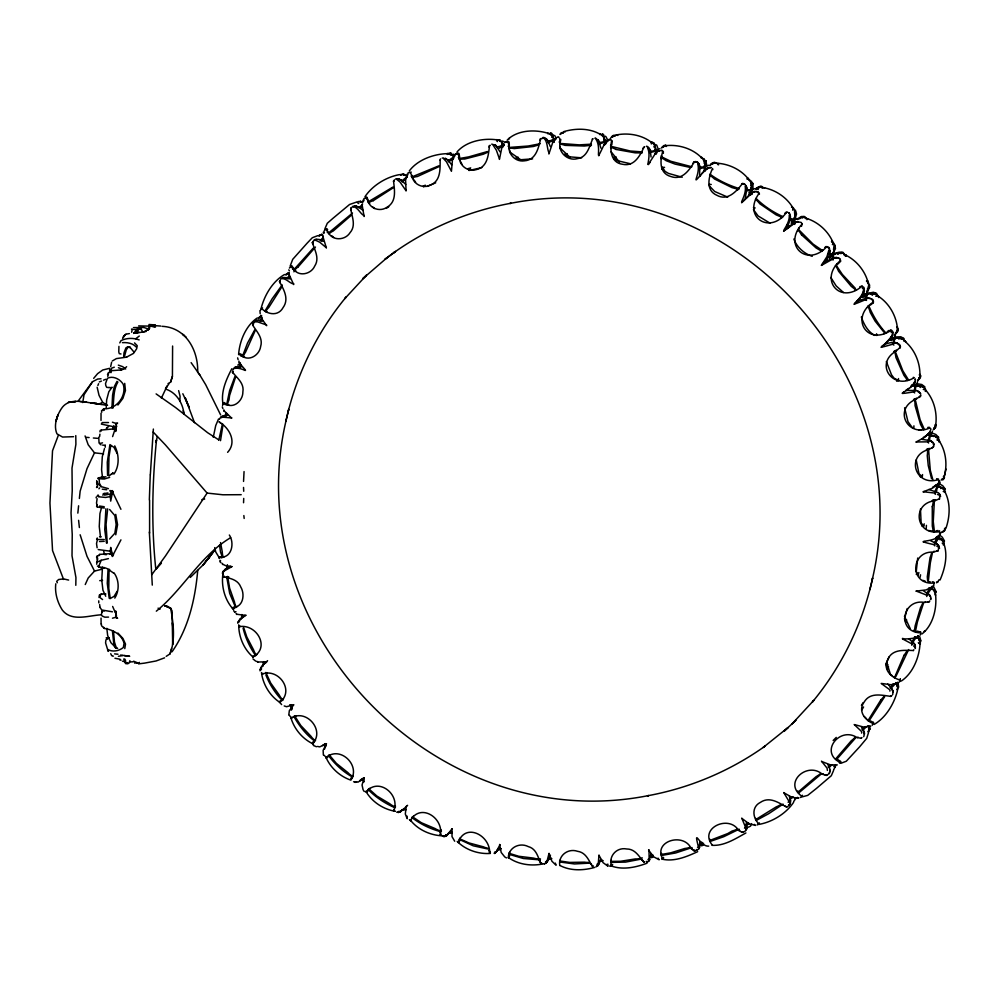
<?xml version="1.0" encoding="UTF-8"?>
<svg xmlns="http://www.w3.org/2000/svg" width="999" height="999" viewBox="0 0 999 999"><rect width="100%" height="100%" fill="white"/><g stroke="black" fill="none" stroke-linecap="round" stroke-linejoin="round"><path stroke-width="1.5" d="M220.504 440.671L222.827 425.986M172.79 636.675L172.677 644.48L172.065 610.889L170.642 608.204L164.798 605.631L170.642 608.204C173.351 622.689 175.562 639.947 170.005 653.883L166.209 656.343M793.481 222.215L791.495 223.826L791.495 220.754M699.575 176.249L699.812 166.483L698.388 163.049L696.665 161.601L697.764 162.325M227.248 404.583L228.783 404.82M915.608 631.218L913.548 630.357M407.779 174.937L408.091 172.839L411.238 172.103M783.616 231.331L787.162 227.859L789.222 222.24L790.384 218.144L789.947 214.473L788.711 212.6L789.585 213.624M123.739 658.978L125.537 663.573L127.085 663.648L127.572 662.624M149.588 500.149L149.6 533.091M288.773 715.084L289.348 710.626L293.781 704.757M291.995 709.515L291.958 705.569M489.685 852.984C490.309 835.314 465.247 822.152 458.166 842.569M75.799 585.302L75.936 577.547L72.015 555.819L72.24 534.49L71.029 512.887L72.228 490.871L72.003 468.106L75.899 444.305L75.774 435.601M699.974 845.666L698.925 848.95L699.974 841.658M105.22 447.252L105.257 445.192M259.952 310.701L260.177 313.636M98.764 437.225L99.051 443.081L100 443.568M149.35 499.85L150.25 475M833.616 258.504L833.653 257.018C832.055 254.545 835.201 252.759 837.399 253.484L838.223 254.158M112.837 553.471L99.738 554.395L99.413 555.369L97.34 555.943L97.415 559.902M806.942 219.705L807.604 218.631M867.544 289.972L868.993 284.69L868.406 282.542L867.706 283.216L868.993 284.69M920.454 509.028L921.14 522.952L923.788 525.998L924.2 523.801M443.643 158.766L446.466 161.801L451.436 171.291L452.522 159.116M499.6 844.455L501.198 852.459L504.682 856.83M913.923 425.836L913.848 427.884L912.187 427.472L907.954 421.628L904.595 407.779M109.64 371.678L109.728 369.18M440.147 160.052C440.109 169.293 440.834 181.194 430.057 185.227C422.627 188.998 412.787 183.878 411.975 175.599L410.289 172.665M106.856 427.922L108.579 426.536M110.664 366.621L111.613 362.325M937.874 485.876L943.218 488.324L945.416 491.895L943.231 491.508M243.556 502.734L243.719 498.426M243.544 481.418L244.056 471.578M263.823 662.325L264.098 664.173M894.767 336.675L894.492 334.827M324.038 231.418L324.937 229.483M168.019 383.628L170.592 382.155L172.427 376.311L172.602 346.029M407.018 817.731L407.08 816.121M751.573 184.69L751.56 181.281L750.661 182.542L751.585 186.588L749.4 195.242L749.013 192.233M934.877 492.02L936.812 486.85L938.685 487.012M150.325 474.712L153.371 429.046M238.599 354.558C239.535 341.159 245.816 325.599 257.255 317.969M326.386 247.964L322.839 236.376M406.855 177.16L406.868 174.338M828.958 249.887L826.947 256.643L821.353 265.422M919.992 644.442C919.055 657.841 912.774 673.401 901.335 681.031M932.591 487.25L937.836 484.415L938.91 482.754L938.461 479.033L936.612 478.721M936.637 551.311L938.111 550.998L938.923 546.253L936.438 543.456L930.643 540.771M933.516 429.145L934.614 427.272M928.883 489.51L938.461 492.794L939.759 494.355L939.559 499.113M118.931 346.391L118.781 351.948L119.293 353.658L120.991 353.971M611.613 866.008C608.179 856.518 616.47 846.94 626.635 848.975C635.501 848.925 639.248 856.942 644.143 862.487M113.861 425.599L113.948 429.433M793.88 223.002C793.206 220.729 795.254 217.832 797.627 219.48M97.265 484.29L97.39 482.005M106.181 408.529L106.656 399.9L108.829 391.733L112.063 387.212M102.46 567.17L101.761 580.107L102.947 590.247L105.732 596.266M746.99 826.31L746.378 829.707L746.403 822.339M926.223 528.446L926.41 525.349M97.328 486.638L96.528 487.487L97.527 487.275L96.678 480.631M928.471 448.501L930.306 470.304L933.029 480.382M312.949 244.081L312.387 242.769L313.087 241.246M324.588 749.025L325.836 745.291M837.874 264.048L840.509 261.388L840.409 259.852M863.636 292.782L863.848 290.397C863.124 296.141 858.216 300.574 854.07 304.358M55.794 583.791C54.695 592.981 57.418 602.322 62.338 610.064C71.528 621.965 88.162 615.609 100.787 614.835M509.34 145.567L509.128 142.095L508.266 141.359M548.888 154.021L552.984 141.733M393.581 181.244C394.53 190.347 396.803 201.86 386.825 207.33C380.194 212.1 369.717 208.666 367.944 200.612L365.946 198.027M459.777 840.171L459.165 842.432L458.229 842.232M122.615 338.436L125.362 334.565M559.627 138.224L560.202 141.933C557.467 151.761 567.469 161.451 577.335 158.666C587.237 157.28 589.185 146.903 592.469 139.385M291.833 718.231L291.895 717.382M829.982 771.727L829.707 768.356L827.971 764.647M900.161 348.102L900.461 346.566C897.102 340.172 885.389 342.282 881.093 347.365M790.384 218.144L790.221 215.309M649.138 859.19L649 849.724M560.339 859.952L560.002 860.988M98.988 597.489L99.388 595.029L101.648 594.318M913.211 378.246C892.332 390.122 874.35 363.499 896.078 351.111L896.165 350.012M795.129 213.686L795.566 210.29L794.517 211.463L794.829 215.572M795.841 211.663L796.515 213.986L795.117 218.918M866.745 280.769L866.682 281.631L867.781 281.019M889.872 691.121L889.972 689.909L881.168 683.416M613.898 159.266L614.073 157.18L616.221 157.043M410.402 820.691L411.276 819.817L411.388 820.491M611.088 148.526L611.063 146.778M915.396 631.693L917.369 622.077L923.438 603.384M101.049 413.161L101.011 420.442M662.587 151.96C660.014 160.926 659.303 173.339 670.816 176.498C682.005 180.682 689.073 170.367 694.093 162.375M651.048 854.083L649.025 861.113M746.827 189.148L746.216 186.301L746.827 189.148L745.067 199.263L741.62 202.785M233.591 368.631C243.232 366.034 251.935 377.61 238.861 362.45L238.986 361.126M223.014 573.101C221.004 585.926 224.6 600.124 233.616 609.64M293.681 284.59L288.811 273.851M280.357 700.749L279.558 702.597L280.182 702.534M646.803 861.275L646.715 862.199L647.851 861.85L649.887 859.615M878.933 297.49L878.396 296.478M935.588 425.899C937.586 413.074 933.99 398.876 924.974 389.36M939.572 530.756L939.759 534.715L936.875 536.925M405.519 178.459L406.081 190.959M489.11 147.228L489.26 145.704L490.259 145.292M109.678 477.372L104.271 479.033L99.251 478.746L99.338 483.129L101.174 486.613L108.404 488.661M234.403 608.291L234.34 607.255L232.43 608.578M928.371 580.806L930.331 562.837L932.354 553.171M197.727 570.392C195.255 598.713 188.599 628.159 172.053 651.773M747.19 178.509L747.302 179.196L748.189 178.309M789.222 215.11C790.396 226.436 773.276 239.023 794.205 223.539M835.339 766.97L835.551 764.997M77.835 513.124L78.596 505.806M79.371 498.476L80.145 491.158L87.013 468.631L94.48 452.847L88.187 444.742L85.077 435.926M115.747 614.373L115.872 613.236M112.425 422.19L115.934 423.439L116.384 424.525L115.634 431.481L116.408 425.449M242.432 614.972L242.557 616.97M406.231 806.318L405.307 814.01L407.18 818.718M792.669 210.14L793.518 208.079L795.266 211.938M939.347 482.055L939.497 480.706L938.823 480.744M920.216 476.785L922.302 476.685L922.552 474.562M108.591 475.512L108.966 457.018L110.777 445.641M262.687 673.451L262.587 674.35L261.825 673.314M919.092 397.502L920.491 395.754M923.326 590.671L929.907 595.392L931.068 598.189L930.993 599.462L930.369 599M96.703 564.235L97.54 558.528L96.553 557.155L97.34 555.943M140.472 329.483L138.886 328.221L136.95 329.32L135.852 332.704M752.959 188.524L752.909 183.479M224.887 416.046L226.036 413.349M704.332 170.342L704.882 163.936L704.095 158.691L703.371 160.052L704.557 162.025M866.845 298.826L867.045 297.302C865.671 294.88 868.518 292.744 870.791 293.781L872.452 295.254M932.242 581.73L933.865 582.342L933.815 585.464M99.6 436.613L99.912 434.19M939.547 537.812L942.606 540.059L944.317 543.881L942.182 543.181M943.393 543.781L943.668 541.795M109.753 445.604L107.28 462.237L107.567 475.474M123.676 356.618L123.988 352.822L125.936 347.864L127.872 346.765L128.859 347.34M222.59 405.469L222.777 404.083L223.664 404.295M590.521 146.329L590.759 144.68M129.882 660.651L129.383 662.687C127.76 665.009 125.012 662.687 125.524 660.439L124.775 659.015M934.402 543.244L936.775 538.074L938.598 537.425L939.035 536.026M705.544 166.995L704.582 167.894L704.67 170.342C687.861 190.047 701.36 174.763 697.639 163.674M366.046 791.545L367.033 792.095L368.356 790.309M101.049 618.106L101.099 623.988M663.348 153.371L663.336 151.398L661.688 150.762M227.048 413.536L225.886 416.233M917.719 558.029L916.258 571.653L918.243 574.762L918.88 572.514M792.532 207.48L791.545 206.918M124.775 648.613L125.512 644.105L122.952 638.486L117.944 633.079M933.928 500.087L932.217 500.524M82.742 402.572L84.016 394.767L92.52 381.705L97.702 379.033L101.024 378.771M489.51 145.854C488.361 155.095 487.599 167.133 476.223 169.63C468.119 172.253 459.178 165.659 459.39 157.243L458.004 154.046M560.439 141.496L560.789 139.423M929.769 587.999L931.368 588.124M790.359 803.795L790.521 800.386L789.36 796.478M223.788 415.696L222.003 416.983L223.788 415.696L227.697 415.259M363.636 781.717L363.898 780.981M930.893 432.717L929.257 435.452L927.01 435.102M115.747 534.79L117.57 524.7L115.747 514.36M651.348 143.968L651.348 141.733L652.609 142.17L655.044 146.216L655.893 150.162M112.949 408.116C113.973 399.45 113.287 389.598 117.907 382.03M97.115 498.701L96.516 503.046L97.415 506.98L104.258 508.054M703.533 843.231L703.296 844.542L701.385 845.179M934.415 499.7L933.266 521.603L934.427 531.743M266.683 325.699L261.301 318.144L260.876 315.259M920.104 577.272L920.566 574.812M895.554 333.903L897.751 328.958L897.439 326.735M102.048 612.1L102.248 611.126L104.47 610.826M222.515 423.601L218.744 440.347M502.947 145.342L502.035 144.331M260.015 670.853C260.839 661.001 275.911 661.675 257.567 662.025M131.656 332.255L132.143 329.832M560.689 134.453L560.963 133.029L559.915 134.39M509.378 853.87L509.677 852.384M611.438 141.433C609.964 150.524 610.913 162.8 622.639 164.286C634.253 166.858 639.884 155.757 643.968 147.253M286.226 419.892C236.463 630.619 436.176 837.974 648.638 795.566L647.464 795.791C689.622 788.086 730.032 771.091 764.934 746.216L763.149 747.502L788.074 727.509L784.277 731.081L795.891 720.267L792.095 723.838L813.773 700.386L812.374 702.047C842.02 666.296 862.724 623.314 872.651 577.959L869.879 589.66L870.166 588.423M872.364 579.108C922.114 368.394 722.414 161.039 509.94 203.446L511.126 203.222C468.968 210.926 428.559 227.922 393.643 252.797L395.442 251.498L385.114 259.166L395.442 251.498M261.139 308.379C264.373 295.379 272.702 281.243 284.515 274.538M897.452 690.621C894.217 703.621 885.888 717.757 874.075 724.462M119.78 342.894L120.991 340.647C126.486 337.862 133.391 337.749 139.173 339.897M325.999 757.717C339.735 745.104 360.939 765.259 350.849 780.132C339.785 776.398 330.107 767.494 325.699 756.655M870.454 305.032L873.351 302.734L873.438 301.149M790.084 804.02L788.623 804.994L788.848 805.881L790.084 804.02L790.521 800.386M213.262 437.287L215.722 425.549L218.519 419.018M440.309 835.314C444.056 818.006 420.342 802.497 410.439 820.604M711.962 169.63C708.391 178.309 705.893 190.609 716.982 195.342C727.459 201.111 736.026 191.82 741.82 184.353M789.148 801.61L783.753 792.569M108.017 569.992L107.268 583.316L109.203 598.289M239.735 626.897L239.935 626.011L238.749 626.348M662.062 169.38L662.512 167.345L664.572 167.37M744.267 184.515L742.769 183.416M325.961 757.055L325.824 757.679L327.822 757.254M179.87 400.874L180.07 396.253L178.634 390.634M559.802 865.559C558.029 855.656 567.956 847.976 577.497 851.285C586.088 852.447 588.748 860.626 592.644 866.72M835.127 246.328L835.451 248.651L831.98 255.319M661.301 159.016L661.5 157.28M829.857 250.175C831.742 260.801 808.353 272.665 832.829 258.991M870.554 721.016L873.451 722.452L872.127 725.386M944.492 475.599C947.502 463.811 945.741 450.162 938.648 440.122M238.861 367.108L240.272 364.473M894.18 343.281L894.542 341.733C893.431 339.398 895.991 336.925 898.288 338.211L898.8 338.936M944.018 477.622L945.991 469.018M288.424 410.577L288.711 409.353L285.939 421.041C295.866 375.699 316.571 332.704 346.203 296.953L344.817 298.614L366.496 275.162L362.699 278.746L386.863 257.879M607.941 864.197L607.604 865.621L607.017 864.285M929.457 588.498L926.66 593.618M598.788 155.782L599.338 154.783M834.327 248.489L835.201 245.155L834.078 246.191L833.765 250.237M929.132 428.259C906.83 437.475 893.206 408.579 916.046 399.213L916.308 398.114M540.659 138.936C538.386 147.977 536.126 160.015 524.388 160.827C515.846 162.25 507.942 154.395 509.103 145.954L508.129 142.47M832.404 244.655L833.516 242.732L834.739 246.753M940.296 534.115L940.621 532.779L939.947 532.717M263.187 662.712L263.074 666.196M914.422 631.368L915.121 625.911L920.541 607.554A18.057 10.39 -54 0 0 922.689 603.146M929.607 587.812L928.708 588.149M109.84 372.627L110.589 369.967M241.246 364.797L239.835 367.42M941.17 480.107L942.581 478.471M539.997 140.16L540.359 138.699L545.129 138.062L547.839 140.647L550.312 146.541M221.241 558.029L221.303 556.992L219.081 557.904M604.832 142.507L605.157 144.493M920.454 642.669L920.129 643.955L918.293 642.744M226.611 404.857L229.633 390.572L234.902 376.635M921.752 439.323L930.007 440.596L933.166 442.632L933.84 446.391L932.204 447.989M243.007 356.406L244.505 356.868M364.098 216.533L362.025 204.383M136.888 332.742L139.273 328.359L140.784 328.421L142.595 331.631M157.305 436.588L155.994 442.445L156.493 439.997C152.198 482.742 151.261 526.036 155.769 568.806M596.94 864.46L598.339 862.874L598.963 855.082M104.47 448.601L102.285 456.768L101.586 469.705L102.597 478.396M101.399 508.091L99.95 513.536L99.251 526.473L100.437 536.613M406.818 177.347L407.03 176.586M915.009 637.112L911.8 642.12M124.438 356.643L126.236 349.912L128.272 346.903L129.77 346.965L133.679 351.735M234.44 367.919L237.824 366.608L241.82 366.758M241.945 614.535L241.308 618.893M751.186 193.769C732.404 211.526 747.489 197.44 745.142 186.176M917.656 381.343L916.57 384.877L914.934 385.539L912.674 384.453M107.68 508.853L106.044 524.438L107.243 543.069M600.661 859.34L597.614 865.983L599.462 863.036M787.349 227.31L786.725 225.237L787.187 227.872L793.706 223.214L798.213 221.603L795.591 222.24M931.917 588.236L934.664 590.921L935.801 594.942L934.927 594.717L935.501 592.782M99.001 566.908L99.213 566.133M170.005 653.883L171.528 648.513M892.307 334.053C889.734 344.855 868.668 351.124 893.593 343.956M861.525 733.104L861.85 731.992L860.838 730.793L854.17 724.512M224.013 575.998L223.726 576.985L224.875 577.16M741.77 818.156L745.641 827.534M907.204 608.553L904.495 618.893L905.818 621.99L906.63 619.755M611.6 136.838L612.362 136.988L612.774 135.577L610.564 138.237M891.882 695.529L890.509 696.49L891.145 695.616M548.014 860.776L545.804 863.436L550.486 855.269M899.4 682.117L900.236 678.983M312.537 743.756C325.349 730.544 306.331 708.303 291.021 718.119M170.592 382.155L172.427 376.311M453.796 156.905L453.758 158.204M96.079 497.802L96.341 496.94M235.627 376.873L229.57 395.567L228.996 399.95A18.057 10.352 -32 0 0 227.597 405.169M758.541 194.106C742.719 217.27 769.917 234.79 786.176 212.837M845.728 256.281L846.053 255.245M908.89 638.761L914.809 644.343L915.321 648.488L915.346 646.266M290.135 266.121L292.719 259.328L307.18 243.119L312.312 237.737L317.794 235.652M227.397 564.71L226.373 569.205M868.468 732.866L866.72 738.336L859.527 746.94L846.278 761.25L840.796 763.336M611.8 144.78L612.225 140.871L610.589 139.785L608.541 140.297M648.251 164.648L648.838 163.511M946.016 528.071C949.924 516.645 950.698 503.059 945.054 492.07M904.02 655.332L894.455 677.784M440.634 831.243L441.108 829.807M259.715 320.891L262.225 317.445M915.059 390.959L915.584 389.423C914.747 387.2 917.057 384.403 919.33 385.901M219.443 419.318L219.83 418.181L222.702 417.157L231.905 417.969M238.549 622.402L240.197 619.118L244.792 615.334M446.603 835.713L452.01 828.845M939.135 579.695L937.936 581.518M350.774 779.32L351.111 778.321M502.022 146.791L499.438 159.403M262.312 318.818L260.639 321.353M103.646 410.402L104.233 408.703C116.521 409.39 126.723 396.191 123.289 384.415C120.28 379.245 113.224 375.449 107.455 378.259L105.519 383.566L105.807 385.577L106.718 387.387L109.128 387.537M326.748 228.933L325.836 228.921M503.359 145.492L503.933 143.868M102.897 495.304L103.471 493.693L107.942 492.932M863.536 289.822C862.137 301.061 842.232 309.39 866.158 299.425M107.767 376.386L108.416 374.625M460.389 837.686L459.577 838.835M112.6 436.588L115.447 428.084M58.304 435.402L52.522 450.774L49.95 503.109L52.547 550.574L63.599 579.47M288.748 274.525L289.223 273.276M914.572 391.783C888.935 395.804 910.951 392.132 914.622 381.743M937.861 479.782C914.884 486.55 905.606 455.169 929.07 449.438L929.47 448.389M892.706 694.555C894.043 690.496 890.434 686.775 887.749 684.078M709.74 176.473L710.164 174.788M910.526 387.137L913.648 384.353L915.284 381.069L915.259 378.921L915.459 380.232M662.662 146.603L663.423 146.89L663.973 145.479L661.4 147.815M254.245 321.528L252.535 324.113M325.799 743.805L323.264 744.842M161.388 398.089L167.083 386.076L165.522 388.623L168.843 383.991M106.319 428.846L106.868 427.472M97.877 385.502L98.601 383.716M798.076 229.683L797.564 230.931L798.426 229.395M868.368 288.324L869.692 285.127L868.443 286.076L869.043 286.688M104.271 539.535L97.427 539.51L96.528 543.568L97.128 547.802M325.362 743.631L324.325 745.242L322.49 745.491M234.877 607.055L232.617 607.604L232.792 608.553M107.505 374.6L108.304 372.727M940.071 579.982C944.817 568.943 948.039 555.856 944.03 544.143M237.7 623.164L239.822 619.48L246.054 615.172M920.416 376.935L920.878 375.849M324.975 228.646L327.285 223.277L332.879 218.381L349.575 204.483L356.443 202.123M833.628 770.354L831.305 775.724L816.483 788.398L807.704 795.379L802.16 796.877M919.292 643.643L920.091 641.808L918.443 638.411L920.566 640.784L919.18 640.734L919.567 639.872M869.255 286.076L869.742 287.213L868.393 289.698M508.304 857.691C508.479 847.764 519.38 842.12 528.209 846.565C536.463 848.763 537.924 857.117 540.821 863.511M260.514 310.227L261.064 308.991L261.813 309.378M897.514 690.022L898.064 688.786M97.265 495.941L98.077 494.98L98.689 495.891M98.938 555.119L99.738 554.395M793.456 219.48L791.495 223.826M827.409 770.441L827.072 768.131L821.465 761.151M287.025 278.371L288.936 275.974M289.797 276.561L287.887 278.946M929.058 440.884L929.732 439.385C929.182 437.287 931.28 434.215 933.478 435.864L933.678 436.538M748.126 178.846L751.498 182.892M932.467 431.131L931.13 434.765L929.532 435.327L927.609 434.14M887.474 669.093L888.523 666.77M85.252 584.527L88.212 577.984L94.518 571.091L102.31 569.143M111.451 551.261L109.977 554.195M936.762 486.151L934.614 486.001M242.357 356.556L247.527 343.094L254.658 329.995M801.423 224.812C783.029 245.742 807.117 267.233 826.273 247.228M255.344 330.332L245.529 352.185A18.057 9.803 -24.5 0 0 243.294 357.018M293.906 271.828L294.505 270.529A18.057 8.766 -9.8 0 1 298.226 266.833M887.761 664.485L886.712 666.708L886.113 663.773L889.222 656.73M868.843 721.228L884.664 696.703M890.121 687.762L893.506 683.691M502.959 146.066L502.984 146.841M895.791 676.673L908.665 649.562M262.737 320.991L258.791 320.267L255.232 321.079M929.782 600.899L929.32 601.86L927.796 601.947M892.831 690.384L893.069 691.932L891.945 688.835M931.48 587.487L931.867 586.663M900.299 679.12L899.587 680.606L900.224 681.018M880.793 700.012L867.981 720.641M115.497 612.025L115.347 612.724L112.637 606.443M545.491 862.062L547.152 860.713L549.05 853.321M914.747 382.979L915.171 382.118L913.648 384.353M230.344 566.233L225.212 569.28L222.627 573.201L222.814 574.487M114.785 598.114C119.543 590.621 119.268 579.832 113.898 572.727M395.379 805.631L394.955 807.067M555.157 138.873L556.093 138.774L555.619 138.062L554.37 140.434L556.68 137.625M920.391 396.653L920.828 395.129M932.254 589.597L931.23 588.598L927.646 593.943M827.771 774.762L826.235 775.399L824.924 774.774M120.941 539.847L112.225 556.543M232.992 369.593L233.554 368.519M863.71 736.7C865.184 733.666 863.473 729.944 861.513 727.459M322.727 237.1L323.339 235.939M916.158 384.028L914.759 385.764L911.75 384.84M939.247 531.73C915.509 535.701 911.325 503.259 934.914 500.724L935.439 499.725M642.994 148.202L644.667 146.641M801.51 226.286L802.185 223.739M447.939 834.465L445.791 835.114L445.054 836.475L450.549 831.705M934.564 428.446L934.365 427.747L935.801 427.247L933.366 429.732L935.951 425.811L935.763 424.525M231.805 368.756C226.311 379.37 220.754 391.533 222.964 403.721M258.991 318.406L259.965 316.621L261.276 316.646L260.714 315.721L261.75 315.821M897.502 330.906L898.326 329.395L897.015 330.207L896.602 332.392M364.96 196.716C372.402 185.564 386.238 176.923 399.65 174.6M793.631 802.284C786.201 813.436 772.352 822.065 758.953 824.4M323.139 238.861L321.016 241.084M940.121 482.28L938.523 485.951L936.975 486.426L935.401 485.202M279.595 702.459C295.142 690.921 278.596 667.594 261.863 674.15M824.987 261.988L832.192 258.391L836.925 257.505M878.483 297.452L878.995 296.553M320.254 240.384L323.339 237.375M138.624 663.686L139.361 662.387M935.888 492.057L936.725 490.609C936.438 488.648 938.398 485.339 940.471 487.075L940.783 488.598M413.461 816.183L412.425 817.194M289.385 268.032L291.733 265.934L293.669 268.232M237.799 365.072L240.497 363.261L239.847 362.525M920.104 635.139L920.778 633.94M869.192 730.981L868.518 732.167L867.819 731.693L869.105 730.132L868.481 726.46L869.804 729.158L868.543 728.845L869.155 728.121M113.874 474.15C119.668 466.071 119.131 454.495 114.748 445.879M508.691 139.398L509.552 137.899M108.416 558.628L101.199 560.289L99.076 565.471L99.276 567.082L104.283 567.582L109.703 569.555M112.675 555.719L110.277 551.723L110.714 547.415L112.587 555.856L113.249 555.144M895.628 682.592L897.577 685.913L897.839 687.886L896.777 689.622M787.699 806.405L787.349 807.017L784.939 806.131M862.075 729.62L865.159 726.598M97.278 505.144L96.603 506.481L97.415 506.98M829.669 249.25L828.708 247.252L829.445 248.364M298.214 266.82L315.459 247.053M153.172 432.03L165.359 444.855L207.105 493.081L165.459 555.981L151.711 574.8M260.826 670.054L261.563 668.793L260.252 669.617L261.975 666.62M831.805 253.946L829.27 257.954L833.366 255.557M861.613 710.277L863.586 706.967M839.734 261.189C819.13 279.52 839.547 304.508 861.25 286.825M499.35 848.026L494.605 853.533L495.167 852.122L497.177 851.198M561.588 133.354L562.175 132.368M596.403 866.645L596.99 865.671M117.195 591.233L114.073 596.353L109.94 598.688M737.387 190.097L738.748 188.786M313.211 743.83L312.587 743.943L313.074 741.957M604.707 144.493L607.442 140.597L607.767 141.309L606.843 141.321M913.336 650.649L913.885 649.775M281.568 287.312L268.756 307.505A18.057 9.278 -17.1 0 0 265.759 311.825M282.18 284.902L272.09 298.888L264.885 311.251M861.413 705.369L863.136 702.647M148.064 330.344L149.875 327.822L148.539 327.185M222.315 573.039L225.212 569.28M933.216 583.091C909.515 584.74 910.439 550.774 933.453 552.122L934.077 551.173M596.228 139.673C602.235 149.538 593.418 166.808 604.445 143.993M788.136 802.347L788.773 801.385M937.586 485.539L938.136 484.715M915.633 636.962L916.97 637.025M862.399 288.624L863.598 287.063L864.16 288.299M291.034 709.04L292.158 707.379M294.393 269.83L295.766 270.741L294.717 270.192M115.297 428.496L116.733 426.398M360.839 207.73L361.675 206.493M409.278 170.979C417.42 159.94 433.116 154.208 446.541 153.671M355.956 781.992L358.241 782.042L364.235 777.784M358.691 207.73L362.025 204.982M915.908 442.095L925.024 437.15L930.007 431.868M935.414 543.431L938.61 537.986L940.134 538.523L940.134 539.922M361.825 205.145L362.612 204.033M494.105 853.183L495.916 852.409L500.012 844.654M662.037 147.74L665.272 145.08M692.944 163.087L695.391 161.451M919.505 378.496L920.504 377.085L919.117 377.759L918.381 379.895L920.391 375.599L920.067 374.4L919.23 374.887M699.837 176.386L700.674 175.225M836.338 759.764L855.594 737.924M695.554 850.599L695.154 851.16L693.106 849.749M698.551 849L696.827 850.386L696.827 849.462M352.422 776.548L353.296 775.349M233.491 373.326L232.567 372.39L233.204 371.516M116.446 615.871L115.672 610.963L116.433 617.095L112.475 618.194M828.221 766.832L830.531 764.809M884.802 344.081L892.744 335.377L893.019 333.416L890.421 329.907L891.795 330.369M822.464 250.274L821.752 250.549M78.309 400.861L92.52 381.705M258.354 317.994L259.965 316.621M756.031 191.433L758.179 191.895C753.558 190.397 749.387 194.68 746.44 197.852M287.287 273.476L286.089 275.075L285.452 274.575L289.211 272.952L288.124 272.627L288.599 273.676M117.894 405.045L122.902 398.376L125.449 390.559L124.713 383.366M701.76 173.689L708.179 167.557L705.906 169.006M254.383 321.79L257.692 321.903L266.596 324.975M872.676 302.497C850.211 317.894 866.545 345.804 890.409 330.806M742.919 832.417L745.554 830.806L746.89 828.096M555.919 138.249L554.657 139.872L550.973 133.391L550.649 134.815L552.584 136.189M326.173 744.642L325.324 746.99M133.704 333.429L136.95 329.32M282.542 277.934L286.189 277.622L290.047 278.908M214.885 549.937L203.247 564.785L190.285 577.422M363.773 779.545L359.802 780.818M864.397 732.604L864.46 734.178L863.735 730.918M612.362 136.988L614.035 135.04M710.077 165.459L711.962 163.361L714.784 162.225M240.197 619.118L238.074 621.927L239.473 621.241M227.622 452.335C237.275 441.87 229.295 427.772 219.056 421.853M655.319 153.933L658.628 150.499L658.828 151.211L657.904 151.086M829.432 257.754L829.482 257.792M833.641 769.53L834.502 768.468M605.132 142.395L605.794 141.596M252.772 325.262L253.459 324.438M655.332 153.584C641.47 175.112 652.547 158.554 647.639 148.077M861.275 738.311L861.962 737.487M863.71 295.005L862.025 296.94L865.109 297.04M929.869 432.992L930.469 432.28L929.782 432.067L928.633 434.19L923.288 437.437M938.66 441.845L939.722 441.183M369.83 788.298L368.656 789.123M93.656 378.371L97.615 373.651L102.722 370.005L109.69 368.306M457.03 151.948C466.071 141.396 482.817 138.012 496.166 139.748M113.511 554.77L112.587 555.856L110.377 551.211L98.227 549.562M293.781 283.791C290.135 283.991 286.338 278.084 281.706 278.609M364.285 215.647C360.864 214.81 358.304 207.742 353.671 206.731M789.622 225.974L787.387 228.559M781.031 217.982L782.529 216.845M401.586 181.044L407.018 176.811L406.443 176.236M116.433 617.095L115.984 617.619L117.632 618.269L116.096 617.457M396.803 179.458L399.95 181.968L405.819 190.422L406.231 189.935M549.35 153.022C547.065 151.099 547.927 142.045 544.368 138.686M156.331 568.955L161.413 563.149M825.823 261.426L824.712 262.312L825.649 261.251M744.505 828.183L745.266 827.309M108.791 372.677L111.663 370.691L121.491 369.905M149.8 326.136L150.936 324.862L155.082 324.937M225.287 404.77L225.712 403.783L223.089 403.359M102.248 611.126L101.324 614.622L102.273 616.083L104.833 617.182L108.529 617.107M252.697 657.092C270.816 647.864 256.593 623.351 239.048 626.698M405.319 179.221L406.243 178.197M832.042 764.685L828.883 767.632M934.327 583.004L933.865 582.342M109.615 538.998L114.848 533.254L116.159 524.562L114.835 515.546L109.615 509.49M896.128 333.441L897.876 331.293L897.626 330.07M656.443 150.749L655.481 151.661L655.719 153.883M611.975 137.188L615.396 135.265M919.892 632.829C896.228 631.318 902.596 598.264 924.674 602.459L925.424 601.648M223.951 570.491L222.777 571.765L231.955 566.62M222.54 564.135L225.724 565.696L231.78 566.57M399.975 812.224L406.506 806.418M280.257 282.979L279.558 281.793L280.332 280.969M98.926 488.773L99.713 487.924M263.024 665.109L267.582 660.664M891.208 332.592L892.631 331.256L893.056 332.542M748.988 823.813L746.39 825.374M830.107 770.104L829.57 773.114L828.833 774.05L828.521 773.251M648.413 164.136L650.012 162.537M324.388 232.692L323.726 233.379L323.251 232.317M834.202 766.308L834.852 765.634L835.326 766.695L834.202 766.308L834.54 767.594M894.38 337.5L893.418 338.411L890.746 338.361M899.562 347.864L896.078 351.111M658.828 151.211L661.875 150.137M826.235 775.399L826.997 774.612M123.139 336.95L125.899 334.166L123.789 336.238M663.423 146.89L665.409 145.379L666.683 145.617L666.246 146.466L664.472 145.829M314.623 240.572L315.871 239.323M751.173 193.394L749.4 195.242L750.998 193.694M320.604 234.865L319.18 236.276L318.644 235.702L319.717 234.877L321.865 235.24L322.565 234.615L321.528 234.116L321.865 235.24M835.564 759.065L851.335 740.696A18.057 11.963 -30.1 0 0 855.007 737.399M293.743 269.83L313.199 248.177M833.154 740.484L836.275 737.412M507.23 140.022C517.182 130.045 534.615 129.233 547.514 133.129M544.542 863.973L545.354 863.173M943.68 478.384L944.492 477.584M323.364 755.019L323.127 750.361L326.498 743.693M280.644 279.108L281.518 278.259M798.526 793.081L820.816 774.362M793.656 801.36L794.655 800.399M606.293 142.358L607.779 140.921M805.394 218.619L806.093 217.957L804.994 217.233M938.236 483.466L932.679 488.099L923.026 491.883M448.039 160.901L453.633 156.993L453.022 156.194M827.222 259.927L824.712 262.312M912.724 642.582L914.997 639.01L918.718 636.276M793.181 796.865L789.797 799.537M352.497 213.049L328.321 233.179M902.472 393.469L904.02 391.883M351.298 215.26L333.291 230.956A18.044 8.292 -2.6 0 0 329.008 233.966M405.519 179.271L402.135 181.93M792.007 223.301L794.53 220.966M862.587 296.453L863.66 295.442M889.659 339.56L890.733 338.549M104.233 408.703L101.486 410.851L101.861 412.137M829.819 257.43C833.291 254.083 838.473 250.961 843.443 252.522M406.181 806.767L407.592 805.306M245.542 615.471L236.588 614.21M891.008 338.336L889.098 340.035L892.082 340.534M745.966 824.425L748.563 822.864M929.782 432.067L930.956 429.058L929.282 427.272L927.759 427.447M112.288 360.989L116.408 358.591L126.723 357.142M126.623 366.72L124.201 368.931L120.517 370.204M312.387 242.769L313.199 242.033M702.222 843.306L699.525 844.617M784.802 213.199L787.562 212.138M404.333 808.666L398.214 812.624L399.088 811.35L396.728 812.237M498.963 148.351L502.684 146.116M747.364 179.071L748.139 178.409M756.305 188.499L758.491 186.813L761.625 186.214M373.301 200.649L393.381 187.687M596.353 866.533L598.663 864.622M912.374 644.13L902.447 638.861L902.859 638.336M919.842 396.366L916.046 399.213M454.682 841.22L452.01 836.625L452.01 828.671M156.319 611.176C183.416 589.073 200.112 555.831 230.619 537.687M452.235 159.865L453.246 159.028M697.502 847.352L698.351 846.653C693.356 826.435 699.737 846.965 708.678 846.128M857.117 300.836L859.802 298.726M867.344 307.455L868.556 306.193M148.926 328.971L143.294 332.13M937.836 484.415L938.561 483.828L937.874 483.479M497.127 147.677L498.464 146.628C500.087 146.503 503.796 144.818 502.222 143.107L501.748 143.344M135.764 338.711L139.286 336.039M890.983 688.348L895.229 683.953M361.213 201.623L360.227 200.949L360.477 202.21L362.849 202.36L358.379 201.486L357.155 202.123M794.667 798.251L795.404 797.664L795.704 798.763L794.667 798.251L794.817 799.562M282.33 699.75L283.504 698.838M924.063 491.383L923.551 491.77L935.489 493.144M924.075 541.446L923.039 541.858M922.002 633.928C932.991 625.362 936.95 608.678 935.626 595.279M821.865 761.563L830.444 764.872L837.299 764.909M866.545 726.498L862.849 730.319M917.519 380.482L919.717 378.633L919.542 377.485M106.156 637.837L109.191 637.936L107.368 638.024L105.882 640.097L105.582 642.906L107.517 649.213C112.238 652.434 119.168 651.011 123.352 647.477L124.063 643.294C121.841 634.427 112.75 629.67 104.283 628.421L101.536 625.774L101.349 623.875M712.075 163.486L712.799 163.898L713.523 162.537L710.639 164.548L713.973 163.024M925.386 391.009L926.16 390.422M741.77 832.142L743.318 831.905M652.921 855.843L650.162 856.88M363.211 210.477L358.117 206.818L354.47 206.056M942.469 479.158L943.905 478.808L942.594 479.932L944.28 477.422L944.305 476.186L943.381 476.448M313.836 240.222L314.797 239.51M363.349 778.134L359.927 780.456M111.189 474.35L113.199 472.877L109.016 475.911M797.577 218.806L801.51 216.496L804.769 216.533M266.021 672.789L267.108 672.664M939.097 535.439C933.59 543.631 910.276 539.135 934.327 544.742L935.052 544.667M241.059 356.281L241.77 355.769C249.088 361.875 259.515 355.007 260.639 346.528C263.299 337.874 256.631 331.556 252.622 325.05M887.174 331.705L888.948 330.444M709.24 167.482L711.375 167.595L707.317 167.957M885.064 333.291L883.74 333.616M292.145 705.306L291.046 706.855L291.233 710.152M943.218 531.718L944.629 530.719L941.62 532.467L945.216 529.482L945.429 528.246L944.505 528.421M150.936 324.862L149.151 326.111L138.624 325.911M824.799 247.365L827.647 246.628M290.709 705.119L289.947 705.331M797.851 792.282L816.245 776.548A18.057 12.438 -21.7 0 0 820.316 773.763M843.843 254.782L844.63 254.245L843.668 253.359M117.02 381.343L114.161 386.925L112.587 395.142L111.925 408.079M386.313 208.391L388.748 206.743M854.982 290.459L856.555 289.66M116.046 424.088L117.595 423.052L115.934 423.439L116.384 424.525M889.26 339.935L895.766 338.411M906.068 390.159L908.828 388.336M394.33 180.632L393.419 181.231L394.43 179.895M694.005 850.711L694.917 850.112M937.674 536.813L935.776 537.624M756.168 820.491L768.718 813.686L783.079 804.12M294.593 716.658L295.866 715.821M232.73 370.854L232.567 372.39M755.768 189.011L760.364 186.388L759.502 187.662L757.304 187.999M915.946 591.133L926.073 589.922L932.529 586.688M924.075 631.468L925.336 630.644M368.594 202.223L369.68 203.471M547.839 141.671L549.263 140.759C551.036 140.859 554.657 139.186 553.021 137.238L551.635 137.213M933.178 447.04L929.07 449.438M164.61 657.829L156.119 660.963L144.493 663.136L139.248 663.786L136.975 662.774M650.012 855.868L652.772 854.832M501.648 147.552L502.797 146.841M231.418 417.869L223.876 410.639M706.768 169.181L708.516 168.107M745.916 832.966C735.464 838.685 724.412 846.041 712.05 845.329M717.919 163.361L717.532 164.535M392.969 187.038L367.944 202.01M944.355 530.119L945.354 529.545M400.624 175.337L402.397 174.326L405.856 175.612L403.409 173.801L403.521 175.112L404.358 174.663M110.315 494.98L111.339 494.505M647.951 859.54L648.938 858.978M439.985 159.99L440.509 158.866M893.655 352.085L895.092 351.273M915.171 636.912L914.497 636.887M452.897 159.016L448.464 161.838M752.572 192.47L755.019 191.421L754.07 191.633M439.16 166.546L417.407 176.511A18.057 7.48 11.6 0 0 412.225 177.922M127.01 356.893L133.516 353.384L136.663 348.763L137.238 345.704L134.528 342.894M751.648 823.626L750.486 826.173L748.276 827.234M791.595 207.38L792.494 206.893M366.084 792.107C378.234 776.648 400.611 794.467 393.731 810.838M280.082 280.232L279.558 281.793M220.604 417.033L222.14 416.221M257.193 654.208L256.156 655.207M936.438 582.792L937.974 581.98L936.587 582.03M456.943 153.147L455.282 154.47L457.205 153.834M701.635 845.866L702.859 845.229M800.199 797.527L801.423 796.89M599.138 142.994L600.636 142.233C602.547 142.582 605.993 140.847 604.383 138.699L603.758 138.649M603.159 860.601L599.313 861.912M875.736 296.241L877.834 295.467L876.96 294.443M895.604 684.003L895.479 683.141M939.235 498.838L934.914 500.724M837.986 759.702L840.621 761.488L839.397 762.724L839.934 763.311M644.842 861.7L643.893 862.162L643.169 861.113M859.789 286.688L862.362 286.114M234.553 612.362L235.964 611.688M697.677 851.672C686.825 856.655 674.537 861.875 662.424 859.24M353.446 206.119L352.347 206.643L353.059 207.118M96.566 562.35L101.199 560.289M862.025 296.94L866.433 295.13M592.382 866.308L593.331 865.883M755.619 819.617L776.248 806.867A18.057 12.875 -12.8 0 0 780.631 804.62M405.731 184.428L401.123 180.07L397.652 178.796M606.743 140.347L607.829 139.885M551.848 858.653L548.001 859.615M552.572 142.445L553.808 141.92M739.235 829.158L723.738 836.712L710.127 841.445M99.313 381.943L101.423 381.069M103.521 380.194L105.619 379.308M839.859 762.349C819.155 751.748 839.972 726.148 857.067 737.587L858.129 737.15M438.848 165.846L411.788 176.973M425.374 185.202L423.089 186.139L423.651 186.825M435.701 182.817L426.973 186.426M451.098 154.283L450.237 153.247L450.224 154.633L452.51 155.444L448.339 153.297L447.04 153.571L447.315 154.42L449.175 153.684M752.934 189.66L751.123 190.909L751.698 194.256M905.968 341.87L904.944 340.796L904.07 341.159L903.271 339.31L897.814 338.162M400.249 174.575L402.397 174.326M236.076 366.92L234.503 367.545L235.901 367.582M443.793 836.787L444.88 836.363M757.067 824.937L758.328 824.437L757.966 823.676M649.999 151.623L651.535 151.011C653.571 151.648 656.805 149.763 655.282 147.477L653.746 146.791M499.987 849.799L497.29 850.037M790.384 797.389L791.732 796.852M658.603 149.201L659.964 148.664M763.998 188.087L764.622 187.837M487.724 152.26L483.229 154.246L464.71 159.041A18.057 7.168 18.7 0 0 459.265 159.565M350.849 207.817L351.473 207.58L350.986 210.402M98.664 404.033L102.747 402.46L107.567 405.307M394.58 810.926L393.569 810.114L394.48 810.052M913.486 399.775L915.022 399.188M937.874 550.686L933.453 552.122M97.29 537.986L96.616 539.06L97.427 539.51M700.424 168.606L704.133 167.457L704.62 165.422M647.027 863.211C635.789 867.407 622.652 870.279 611.076 865.871M801.985 217.17L802.572 217.794L803.558 216.583L800.324 217.782L803.97 217.282M355.02 782.429L356.593 781.842M114.286 367.182L111.488 368.219L111.114 372.615M507.055 141.334L505.269 142.395L507.23 142.02M651.523 857.679L652.784 857.217M103.471 493.693L104.745 493.494M896.602 381.168L898.551 380.482L898.488 378.559M363.474 779.707L360.964 779.52M395.442 179.108L396.578 178.709M906.28 380.207L908.091 379.982M235.951 606.98L237.362 606.505M258.791 320.267L255.369 320.754L256.993 320.304M871.19 298.701L873.026 300C868.631 296.191 862.487 299.65 857.741 301.011M541.52 862.686L540.534 863.011L540.159 861.887M743.169 183.516L741.62 183.766M292.582 269.268L293.469 268.981C298.664 277.06 311.114 274.325 314.697 266.096C319.867 258.279 314.61 250.162 312.412 242.595M897.939 683.116L891.083 684.727L881.792 683.491M444.605 835.988L442.395 835.951M469.13 170.579L468.419 168.594L470.704 167.882M220.417 556.618L218.868 557.767M931.992 586.351L933.203 585.976M603.983 144.705L605.257 144.318M867.12 293.556L873.388 292.245L876.772 293.481M709.165 165.222L705.544 166.134L704.807 167.72L705.781 169.992M146.129 331.481L135.814 333.142M368.219 200.312L366.895 197.377L363.923 198.614L363.923 200.762M699.362 167.37L700.923 166.92C703.084 167.832 706.056 165.747 704.67 163.386L703.983 163.024M831.543 241.596L832.592 241.283M837.137 253.734L842.269 252.485L841.195 253.559L838.91 253.234M446.341 158.754L444.892 158.279L447.777 159.902L451.723 164.86M692.057 847.552L675.711 852.959L661.363 855.506M801.56 796.028C782.866 782.704 807.429 761.113 822.327 774.237L823.438 773.925M563.598 131.668C575.187 128.297 588.761 127.909 599.55 133.928M595.004 867.332C583.841 870.554 570.741 871.14 560.239 865.621M540.184 143.731L528.221 146.016L510.214 147.365M487.512 151.511L468.618 156.905L458.966 158.566M931.68 587.262L932.629 587.012M451.873 833.079L448.201 833.353M657.517 149.575L656.243 149.825L655.606 151.373L656.68 153.309M498.676 139.985L496.54 139.61L496.728 140.497L498.676 139.985L501.748 142.183L504.195 145.517M291.358 704.745L289.897 704.794M640.234 859.29L625.611 862.1L610.839 862.387M592.22 139.061L593.169 138.824M481.805 167.607L471.403 169.98L468.419 168.594M538.061 145.105L533.366 146.491L514.26 148.576A18.057 6.906 25.8 0 0 508.678 148.214M553.995 140.534L554.045 142.37M929.17 601.598L924.674 602.459M709.715 840.496L727.771 833.541L732.142 831.006A18.057 13.249 -3.7 0 0 736.763 829.345M500.511 140.884L499.587 141.109L499.787 139.685L501.748 142.183M490.422 852.159L489.423 852.397L489.285 851.235M923.301 389.51L925.536 389.323L924.974 388.087M698.938 847.552L699.612 847.389M518.294 157.28L516.008 157.817L518.993 159.865L532.629 158.853M412.4 177.235L413.311 178.659M926.435 449.587L928.046 448.963M234.503 607.355C243.581 605.819 244.867 593.743 240.784 587.037C237.812 579.432 229.845 578.321 223.139 576.698M110.864 493.868L104.583 495.129M895.604 338.236L893.993 338.886L893.256 343.668M201.873 499.65L204.683 499.05M916.433 441.945L928.633 441.858M557.292 137.113L558.641 136.838L558.691 137.512M842.594 253.271L840.646 252.884M700.574 842.594L701.935 842.319M870.616 726.298L863.673 727.06L854.782 724.675M898.526 343.768L900.136 345.317M317.457 746.453L319.742 746.865L326.261 743.918M746.241 189.922L747.801 189.635C750.049 190.834 752.734 188.486 751.548 186.101L750.861 185.577M790.246 220.155L793.73 219.493L794.442 217.233M928.658 582.055L930.156 581.768L928.083 581.805M845.366 255.182L846.003 255.057M405.956 809.839L401.723 809.927M503.146 145.779L503.783 144.143M615.946 135.027C627.834 132.567 641.408 134.703 651.198 142.145M542.644 863.973C531.218 866.32 518.094 864.51 508.516 857.592M284.003 277.997L286.189 277.622M118.406 656.318L122.715 655.581M440.147 834.64L441.046 834.477M126.586 334.053L129.395 333.591M222.927 556.942L224.425 556.693M327.272 232.48L328.209 232.33C332.305 241.071 345.092 240.559 349.975 232.767C356.293 225.637 351.948 216.771 350.711 208.916M112.363 492.557L110.814 492.495L109.828 490.472M553.296 140.559L547.989 142.695M591.42 144.168L579.32 144.867L561.126 143.506M567.12 153.659L564.885 153.983L567.782 156.693L581.643 157.83M133.466 327.585L144.006 327.51L148.651 329.108M442.232 158.104L443.419 157.929M936.862 439.922L939.097 439.997L938.71 438.723M282.779 277.66L284.453 277.435M872.289 293.669L875.698 293.356L874.487 294.343L870.391 293.893M563.448 132.318L561.426 133.167L563.249 133.229M134.603 663.099L137.313 662.737L133.591 661.188M894.242 337.013L900.811 336.775L904.12 338.599M936.001 530.806L938.098 530.531M657.305 150.3L658.316 150.175M102.535 442.832L99.725 443.556L100.999 444.892M228.821 577.01L227.285 576.947M501.286 848.7L499.125 848.638M654.782 154.246L656.093 154.083M913.273 650.486C903.995 650.374 892.169 648.813 887.724 659.627C882.592 669.168 891.021 677.472 899.649 679.907M589.323 863.148L574.487 863.96L559.602 861.962M834.165 257.692L837.849 257.73L839.822 258.766L837.849 257.73M131.493 329.083L132.58 329.071M99.738 580.656L102.56 580.344M910.726 386.188L918.805 385.676L924.025 386.65L922.626 387.312L920.691 386.064M549.862 133.604L547.877 133.791L547.814 132.879L551.56 134.728M500.237 152.11L495.754 145.367L491.733 144.131M918.743 430.107L921.278 429.882M554.595 138.699L553.633 139.61L554.045 140.584M291.783 266.071L290.697 265.959M789.672 218.818L791.208 218.694C793.518 220.155 795.891 217.507 794.954 215.16M133.916 332.754L139.148 332.317M73.576 436.688L62.55 437.05L56.931 433.828C53.471 425.624 56.656 415.946 61.264 408.853C68.931 396.553 85.102 402.772 96.828 403.658L91.034 402.859L96.828 403.658M605.931 140.597L604.832 142.145L605.968 143.731M112.4 429.033L101.798 429.995L100.2 430.482L99.95 431.843M121.066 660.202L119.855 660.039M866.483 280.956L867.569 280.881M693.843 161.826L696.665 162.275M101.973 477.085L105.981 476.81M661.076 854.507L670.716 852.834L684.827 848.476A18.057 13.574 5.9 0 0 689.597 847.439M452.185 832.392L450.174 832.179M453.134 154.358L453.858 154.196M665.297 145.717C678.159 144.206 692.22 148.277 701.41 157.617M353.584 781.78L354.608 781.73M490.372 853.446C478.446 854.27 465.634 849.987 457.18 841.383M99.538 541.545L104.233 541.308M933.491 531.306L932.229 530.919M284.216 705.943L286.501 706.705L293.506 704.932M712.125 844.904C698.825 828.146 728.97 814.322 738.586 830.394L739.685 830.344M867.544 298.127L870.354 298.376M591.42 145.18L584.34 146.029L565.034 145.355A18.057 6.718 32.9 0 0 561.151 144.293M316.183 239.136L319.555 239.548L323.189 241.408M943.106 544.767L944.192 544.73M890.496 696.315C881.368 695.204 870.004 692.145 864.135 702.097C857.741 710.576 864.585 719.979 872.776 723.376M642.345 151.898L630.332 151.024L610.676 146.229M101.211 536.838L99.538 536.888M221.466 557.142C232.268 557.092 234.415 542.42 229.333 535.027M600.799 860.164L602.085 860.127M122.415 342.645C127.323 342.307 132.805 343.194 136.226 347.04M129.558 661.9L133.267 661.825M133.641 329.533L136.139 329.495M494.655 852.297L495.816 852.284M241.196 494.692L222.939 494.78L207.105 493.081M862.824 294.48C865.034 295.229 868.119 293.431 866.57 290.959M901.498 338.386L903.121 338.386L901.822 339.235L901.498 338.386L899.712 338.249M599.138 144.018L604.432 142.32L604.894 140.909L603.758 139.673M605.469 141.346L603.246 135.926L599.762 133.591L599.725 134.515L601.723 134.59M902.534 638.648C907.579 639.635 913.536 637.799 917.706 637.874M405.656 809.34L403.796 808.978M703.97 170.879L705.294 170.904M543.181 863.76L544.405 863.773M906.205 390.434L915.958 390.534L918.68 391.67L917.681 390.959M828.77 253.484L830.256 253.496C832.617 255.207 834.664 252.235 834.015 249.975L833.391 249.138M160.789 326.061L155.644 325.699M916.47 591.171L927.284 595.354M509.04 147.627L509.515 149.263M459.54 158.916L460.239 160.464M100.262 477.622L104.158 477.734M109.003 387.537L111.688 387.637M112.437 611.8L101.836 610.002L99.8 607.255M798.651 798.176L791.97 797.339L784.09 792.869M916.882 383.716L921.79 384.515L924.924 386.9M609.415 866.058L610.764 866.133L610.714 865.209M148.951 324.488L154.97 324.9M549.687 858.029L550.911 858.116M845.254 256.081L846.078 256.144M103.059 477.672C101.91 476.735 94.43 478.533 99.251 478.746M105.919 594.068L101.036 593.93L100.499 594.717L99.763 597.365L102.572 599.562M714.922 163.137C727.984 163.274 741.345 169.418 749.163 180.007M112.363 656.056L113.399 656.131M443.668 835.863C431.118 835.701 418.094 830.057 410.327 820.042M502.322 141.009L504.87 142.195M93.357 437.999L97.69 438.336M785.976 212.163L786.837 212.225M356.468 206.094L354.882 205.969L358.117 206.818M86.326 437.337L89.111 437.562M312.5 742.856L313.324 742.931M711.238 184.465L709.302 184.303L709.502 186.101L714.685 191.496L727.734 197.14M917.107 631.118L920.591 632.03M326.149 247.565L319.63 242.145L315.022 239.997M102.572 445.104L105.182 445.342M857.067 737.587L861.35 738.236M546.815 139.198L545.629 138.424L547.839 140.647M616.021 149.425L635.127 152.835L642.195 152.909M894.979 342.707L897.776 343.406L896.74 342.857M896.827 683.191L897.864 683.291L897.314 682.367M540.347 859.902L523.351 858.503L508.678 854.22M649.85 152.622L655.057 151.336L655.032 149.238M921.702 525.799L923.788 525.998M108.491 422.527L102.223 422.589L101.336 424.1L116.134 427.235M691.895 166.783L670.766 161.264L661.201 156.681M79.957 401.548L86.676 402.235M610.689 861.375L620.654 861.263L635.277 858.94A18.057 13.824 15.8 0 0 642.357 857.916M114.585 653.883L117.969 654.245M750.499 194.33L751.86 194.48M94.48 452.847L103.584 453.858M609.165 139.211L610.589 139.385M862.749 293.194L864.172 293.356C866.545 295.267 868.256 291.958 867.919 289.835L867.369 288.848M867.644 725.848L870.454 726.385M662.762 859.09C652.722 840.833 684.053 832.03 691.258 848.7L692.369 848.838M124.263 655.569L129.683 656.293L120.592 655.019M411.026 176.074L411.963 176.186M151.236 326.323L155.519 326.86L148.764 325.686M102.26 489.173L106.693 489.772M487.662 848.963L473.251 845.816L459.128 839.335M689.447 167.27L675.037 164.098L666.158 160.702A18.057 6.568 47 0 0 660.926 157.667M445.454 835.476L446.628 835.639M826.111 246.466L828.396 247.777M835.339 254.158L832.929 254.87L832.841 259.141M100.287 567.607L104.183 568.169M630.519 163.786L616.795 160.552L614.073 157.18M99.538 506.031L104.221 506.743M544.23 137.587L543.006 137.4L543.319 138.087M898.551 380.482L894.043 378.159L891.495 374.762L886.338 361.551M682.205 177.248L668.468 173.401L665.009 171.328L662.512 167.345M933.615 444.418L934.29 444.53L933.166 442.632M106.331 554.707L104.495 554.42L103.634 550.998M930.843 435.152L937.936 437.112L936.55 437.699L934.752 436.138M122.49 661.251L124.825 661.613M120.105 659.24L114.947 658.266M106.581 405.307L96.254 403.584L101.336 404.458M753.433 207.667L755.182 207.954M755.506 825.449L749.15 823.825L742.02 818.481M822.327 774.237L826.398 775.361M651.186 142.645L653.134 142.982M613.274 135.839L615.097 136.164M316.446 746.74L313.324 745.441M564.035 131.681L565.184 131.905M106.818 628.334L107.667 635.576L111.001 642.794L116.608 648.388M928.595 530.494L931.13 530.981M654.482 144.543L653.558 144.356L654.195 142.994L655.044 146.216M253.546 322.515L254.433 322.689M399.6 179.133L398.064 178.833L401.123 180.07M279.658 701.51L280.432 701.673M600.923 148.139L598.488 140.397L594.954 138.124L596.178 138.486M546.216 862.012L546.977 862.174M868.705 294.205L866.383 294.792L865.996 299.338M761.837 187.375C774.837 189.211 787.187 197.29 793.506 208.878M98.214 496.74L105.657 497.452L110.365 496.565L112.575 491.983L112.35 490.684M395.342 811.313C383.379 809.365 371.928 801.86 365.859 791.308M252.847 656.156L253.534 656.306M890.908 337.15L893.493 338.087L895.154 337.337L895.516 332.804M68.631 580.069L63.536 578.896L58.591 579.52L56.668 581.368L57.33 582.729M739.085 188.511C728.696 185.302 718.718 180.644 709.977 174.176M224.825 402.659L223.963 402.659M398.888 811.9L400.099 812.199M641.583 859.989L642.644 860.251M162.15 326.323C186.039 327.447 198.501 350.649 197.677 372.565M916.195 574.25L918.243 574.762M553.159 134.828L555.481 136.326M704.208 160.265L701.473 157.08L701.223 157.979L703.134 158.591M438.998 831.205C429.245 828.471 419.992 823.75 411.938 817.607M366.895 197.377L365.909 197.278M611.226 861.825L611.263 860.276M559.59 860.938L569.655 862.412L584.502 862.162A18.057 14.011 26.1 0 0 589.31 862.387M168.082 606.555L164.798 605.644L170.642 608.204M925.324 391.221L925.961 391.408M793.518 224.026L794.792 224.388M812.224 256.331C804.133 253.646 796.765 247.115 793.855 239.011M738.586 830.394L741.982 832.292M449.9 152.884L451.66 153.409M714.997 162.7L716.183 163.074M458.341 157.58L459.278 157.879M758.278 189.523L755.756 188.549L752.259 189.223L751.435 190.834L752.247 193.419M745.816 190.834L750.686 190.322L751.398 188.774L750.811 187.7M932.854 433.304L935.851 434.503L938.76 437.45M922.302 476.685L918.993 473.788L916.22 459.927M918.031 391.633L920.728 393.843L919.33 392.07M922.789 580.357L925.224 581.193M166.333 389.323C176.598 392.882 183.004 403.459 183.928 413.923L183.217 410.764M160.052 609.178L158.054 608.154M903.271 339.31L904.944 340.796M913.273 377.347L914.422 377.759M920.878 632.829L920.441 631.855M118.394 367.732L122.477 369.168M118.332 365.122L122.64 366.633L125.699 369.006M786.325 806.93C778.458 802.634 769.467 796.153 760.364 802.397C751.535 806.842 752.609 817.669 758.691 823.713M805.057 217.944C817.756 221.453 828.795 231.293 833.503 243.631M939.934 496.178L940.608 496.416L939.759 494.355M738.661 189.423L731.992 187.612L714.435 178.958A18.057 6.606 54.1 0 0 709.565 175.112M238.986 354.47L241.77 355.769M604.607 136.064L605.844 136.526L607.429 139.46M943.218 488.324L944.617 488.848L943.181 489.248L941.607 487.475M782.941 216.646C773.014 212.125 763.785 206.044 756.018 198.376M590.571 864.023L591.595 864.422M930.007 440.596L932.604 442.145M937.412 494.405L939.085 495.067M770.204 223.252L758.104 215.946L753.446 209.59M238.686 353.933L239.673 353.596M832.105 259.428L833.291 259.927M659.178 859.789L653.708 856.817L648.576 850.087M461.001 839.385L468.993 842.944L483.379 846.815A18.057 14.161 47.1 0 0 487.887 848.238M647.677 146.803L646.54 146.254L648.401 147.452L650.312 150.674L651.048 156.993M445.629 158.953L447.777 159.902M508.828 853.221L518.756 856.268L533.528 858.091A18.057 14.123 36.5 0 0 540.484 858.89M894.692 677.422L893.73 676.648M802.372 795.254L802.322 796.29M505.419 857.367L506.555 857.904M225.874 404.12C234.003 408.941 243.032 400.374 242.869 392.008C244.418 383.216 237.063 377.972 232.367 372.127M691.258 848.7L694.255 850.898M409.365 819.655L410.452 820.167M508.066 146.154L508.953 146.591M938.848 548.076L939.51 548.401L938.923 546.253M495.754 145.367L494.443 144.718L497.002 146.641M939.884 484.065L942.744 485.739L945.341 489.185M942.606 540.059L943.918 540.709L942.482 540.983L941.17 538.998M539.21 860.738L540.184 861.225M112.612 492.557L110.852 490.509M782.392 217.482L776.111 214.86L759.877 203.846A18.057 6.731 61.1 0 0 755.481 199.238M761.837 186.788L762.986 187.375M843.705 254.208C855.868 259.378 865.321 270.729 868.356 283.566M313.624 744.143C302.51 739.123 293.731 728.583 290.659 716.795M394.992 807.754C384.977 803.421 375.699 797.314 368.082 789.472M938.411 537.874L936.725 537.262M873.538 723.451L873.451 722.452M822.577 250.612L813.099 244.106L799.512 230.494M233.604 610.926L234.503 611.4M261.775 308.629C267.607 314.523 278.209 316.571 283.054 307.63C289.423 298.863 283.666 289.473 279.495 281.581M655.631 144.58L656.768 145.217L657.866 148.264M699.45 164.748L698.763 163.711L699.812 166.483M97.39 566.021L99.276 567.082M218.519 439.722L207.667 432.729L175.462 407.455L156.119 393.906M255.719 661.151L252.959 658.89M350.924 776.161C342.145 770.953 334.553 763.698 328.446 755.519M874.837 335.414C867.794 331.793 863.835 324.163 861.325 316.97M828.109 254.221L832.417 254.358L833.266 252.01M550.624 132.805L552.122 133.679M936.762 546.091L938.248 546.977M607.954 866.208L603.096 862.686L599.075 855.456M445.791 835.114L446.503 835.526M865.396 299.762L866.533 300.437M459.615 156.905L459.003 153.546L458.054 153.084M265.609 311.001L267.02 311.863M799.762 218.781L795.466 218.631L794.53 220.242L795.154 223.127M868.268 720.329L867.444 719.43M759.427 822.926L759.178 823.788M797.227 221.641L801.285 222.477L802.122 224.251M357.617 202.834L358.753 203.559M749.2 179.358L750.636 181.094M559.115 141.995L559.964 142.557M934.664 590.921L935.851 591.695L934.402 591.833L933.403 589.635M793.044 208.928L794.68 210.015M797.364 797.389L798.351 798.076M712.499 168.456L712.861 169.618M821.902 251.361L816.133 247.989L801.535 234.827M939.634 535.064L942.319 537.225L944.517 541.083M219.867 560.289L220.667 560.851M762.374 188.087L760.776 186.975L758.828 187.163M877.01 295.442C888.361 302.173 896.028 314.797 897.364 327.872M109.902 444.555L114.036 447.44L117.158 453.496M109.103 569.967L113.349 572.927M280.432 702.747C270.105 696.291 262.974 684.602 261.476 672.552M509.765 152.023L521.203 160.077M261.738 308.154L262.6 307.942M890.284 674.275L892.419 675.811M705.893 160.814L706.83 165.984M488.636 850.149L489.473 850.761M835.888 257.355L836.6 257.879M219.38 422.127L220.392 422.889M617.132 135.027L617.757 135.489M705.169 160.265L706.181 161.026M746.74 187.375L745.903 185.552M843.456 292.495L836.163 285.914L830.831 277.447M290.909 266.721L293.469 268.981M892.819 344.305L893.868 345.105M936.438 543.456L938.573 545.741L937.849 544.53M757.816 192.382L759.44 194.131L759.028 192.757M313.311 740.009C305.282 733.653 298.813 725.349 293.843 716.408M840.521 762.437L840.621 761.488M610.526 145.192L611.338 145.829M96.553 482.842L101.174 486.613M499.425 158.878L496.366 150.2L493.131 145.117M598.488 140.397L597.439 139.535L599.3 142.02M112.65 492.045L110.265 495.142L110.702 501.111L112.575 491.983L120.929 509.29M602.484 133.779L603.758 134.84M184.241 335.577L182.742 334.34L186.214 337.262M556.093 865.234L551.91 861.238L549.088 853.695M744.392 183.891L745.404 184.74M372.54 206.83L374.513 208.529M331.668 235.702L333.666 237.412M412.362 816.695L421.366 822.726L435.102 828.546A18.057 14.123 57.7 0 0 441.458 831.031M832.954 243.494L834.415 244.792M754.22 824.35L755.169 825.211M856.405 290.347L851.235 286.326L838.586 271.278A18.057 7.18 75.2 0 0 835.451 265.422M240.771 353.996L242.02 355.144M904.282 340.796C914.584 349.001 920.279 362.575 919.929 375.636M253.284 657.255C243.968 649.475 238.661 636.887 238.724 624.812M111.676 655.594L110.727 653.696M559.677 147.615L569.817 157.068M886.051 333.154C878.658 325.125 872.901 315.684 868.743 305.594M864.21 716.483L866.121 718.281M604.033 137.562L602.322 135.926L602.784 134.503L603.246 135.926M855.494 288.511L842.357 274.438L837.137 266.658M913.548 645.903L914.684 647.027M325.874 229.583L328.209 232.33M913.798 392.033L914.684 392.932M752.197 182.742L753.121 183.679M883.94 332.168L875.112 321.129L870.266 312.462A18.057 7.505 82.3 0 0 867.881 306.131M861.862 286.176L864.26 289.148L864.297 291.159M439.797 832.492L440.509 833.228M326.785 228.858L327.697 229.832M256.88 661.276L257.779 662.225M938.373 538.199L939.023 538.898M219.817 561.563L220.904 562.724M789.934 215.784L790.509 216.421M117.645 648.426L116.059 647.165L114.473 642.02L113.486 631.243M663.498 858.266L663.511 857.379M648.851 148.027L649.725 149.013M368.631 788.636L376.86 796.028L389.672 803.671A18.057 14.011 68.2 0 0 395.542 806.905M661.238 155.657L661.9 156.431M363.511 790.546L364.348 791.52M324.2 755.294L325.062 756.28M280.744 703.546L281.618 704.57M897.577 685.913L898.413 686.9L897.102 686.725L896.677 684.377M282.267 700.536C275.274 693.131 269.518 684.39 265.871 674.887M933.553 586.55L936.3 592.107M908.603 380.057L902.859 370.816L895.716 352.61M610.926 151.586L619.58 162.213M191.121 362.637L199.987 375.274M797.689 791.021L798.688 792.282M919.679 386.613L920.329 387.5M927.859 442.02L928.595 443.044M917.619 386.338L915.209 386.238L914.085 391.208M236.064 613.448L236.788 614.485M112.2 490.559L112.887 491.545M755.993 819.442L755.619 818.331M829.482 250.512L829.982 251.236M648.963 148.676L650.312 150.674M612.399 865.184L612.637 864.447M414.123 180.045L415.596 182.23M107.567 650.049L108.367 651.236M496.728 140.497L497.465 141.608M329.108 754.769L336.388 763.373L348.002 772.689A18.057 13.811 78.4 0 0 353.296 776.598M107.83 650.374L108.491 651.385M896.69 327.322L897.751 328.958M288.773 269.855L289.423 270.891M907.679 380.457L903.958 375.412L895.941 357.555A18.044 7.892 89.5 0 0 894.367 350.861M876.96 295.916L875.923 294.23L874.025 293.581M255.719 655.681C249.85 647.402 245.454 637.986 243.082 628.121M219.243 557.729L215.747 551.985L214.698 547.627M289.485 715.346L290.172 716.47M658.066 858.129L658.791 859.327M198.976 373.601L205.707 384.727L220.617 414.885M924.362 429.47L920.091 419.705L915.496 400.636M182.829 393.756L189.323 407.754L185.202 397.777L194.48 422.689M928.67 594.093L930.506 596.728L929.907 595.392M872.402 300.2L873.351 302.734M351.311 777.572L351.798 778.483M103.696 627.297L104.283 628.421M103.159 409.278L103.821 410.527M102.747 402.46L99.026 395.304L97.153 387.275M934.752 493.269L935.326 494.368M710.102 840.384L709.902 839.285M94.518 571.091L87.025 556.343L80.145 534.777M130.232 348.052L129.77 346.965M222.153 563.336L222.74 564.51M294.605 715.771L300.749 725.449L310.951 736.238A18.057 13.549 88.3 0 0 315.572 740.721M904.457 616.346L910.139 628.383M460.776 161.838L461.888 164.186M931.717 436.051L929.569 435.901L928.059 440.996M923.388 429.72L920.504 424.35L915.059 405.606A18.044 8.329 -83.4 0 0 914.36 398.676M235.677 607.717L229.67 593.331L226.648 576.66M661.488 854.47L661.475 853.333M913.71 642.881L915.234 645.804L914.809 644.343M931.642 441.246L931.955 442.02M899.512 345.442L900.224 347.252M934.327 544.742L934.752 545.879M222.278 406.905L222.914 408.591M313.486 741.433L313.848 742.382M931.58 478.758L928.258 465.634L927.259 455.669A18.057 8.804 -76.2 0 0 927.447 448.626M363.099 789.797L362.063 785.027L364.048 778.046M243.768 627.834L246.815 636.937L253.609 649.962A18.057 12.837 -73.1 0 0 255.432 653.758M265.821 672.452L270.692 683.016L279.27 695.042A18.057 13.224 -82.2 0 0 283.129 700.012M555.332 863.086L555.794 864.51M934.889 424.925L935.464 426.735M886.712 662.499L890.758 675.274M509.74 150.524L510.501 152.997M798.913 227.934L799.225 229.008M110.227 598.326L108.779 588.349L109.041 570.029M924.612 389.535L924.075 387.612L922.439 386.476M107.368 638.024L107.655 639.073M919.717 636.563L920.941 641.146M362.874 200.25L363.174 201.348M237.637 357.867L238.099 359.64M459.003 841.795L459.165 842.432M222.552 557.629L220.517 552.035L219.53 545.179M718.281 163.686L718.568 164.885M112.737 427.572L113.174 429.408M106.468 543.044L104.758 529.682L105.882 508.778M115.709 648.214L113.898 645.017L112.462 631.206M101.224 430.219L101.386 430.956M661.862 858.516L662.037 859.402M926.597 595.342L926.81 596.515M836.875 264.036L837.05 265.147M364.048 781.093L364.148 781.767M936.4 436.775L937.911 438.161L938.173 440.134M560.089 146.378L560.489 148.938M366.92 791.32L367.033 792.095M99.638 604.557L99.962 606.668M897.964 682.379L898.638 687.262M100.037 594.605L100.25 596.303M227.697 566.283L227.834 567.42M876.573 333.778L876.772 335.514M172.315 622.901L172.815 627.322M78.596 520.329L79.383 527.547M243.856 515.559L244.156 518.444M840.434 260.627L840.509 261.388M933.403 531.705L932.292 526.036L932.279 506.705M509.502 855.007L509.29 857.417L508.441 857.929M254.458 655.456L254.545 656.405M152.285 585.114L149.363 532.067M227.635 576.398L229.62 588.149L234.478 601.898A18.057 12.4 -64.2 0 0 235.689 605.831M243.531 487.45L243.719 491.258M223.938 409.865L223.988 411.188M260.602 315.934L260.627 316.621M927.609 580.681L927.297 576.723L930.032 557.679A18.057 9.84 -61.5 0 0 931.58 553.046M326.873 756.98L326.91 757.791M911.725 644.08L911.762 645.254M98.751 600.849L98.801 602.909M115.709 615.446L115.734 616.483M831.68 241.221L831.705 242.033M869.879 727.534L869.904 729.47M944.492 489.885L944.492 491.895M220.529 542.582L222.278 551.848A18.057 11.926 -55.8 0 0 222.864 555.819M884.003 696.266A18.044 11.451 -38.3 0 1 880.781 699.999M906.73 651.211A18.044 10.927 -46.2 0 1 904.008 655.319M933.378 499.675A18.057 9.316 -68.9 0 1 932.267 506.705M797.726 229.545A18.057 6.918 68.2 0 1 801.535 234.84M610.539 147.253A18.057 6.606 39.9 0 1 616.021 149.45M368.506 202.884A18.057 7.867 4.5 0 1 373.314 200.662M454.32 155.095L454.208 156.094L455.057 155.769L454.32 155.095M56.906 418.169L56.069 420.891L58.017 414.747L56.906 418.169M918.093 635.739L917.744 636.575L918.73 636.488L918.093 635.739M214.735 549.9L208.292 558.516L214.735 549.9M209.902 556.393L203.247 564.785L209.902 556.393M70.654 402.073L68.369 402.322L75.899 401.548L70.654 402.073"/></g></svg>
